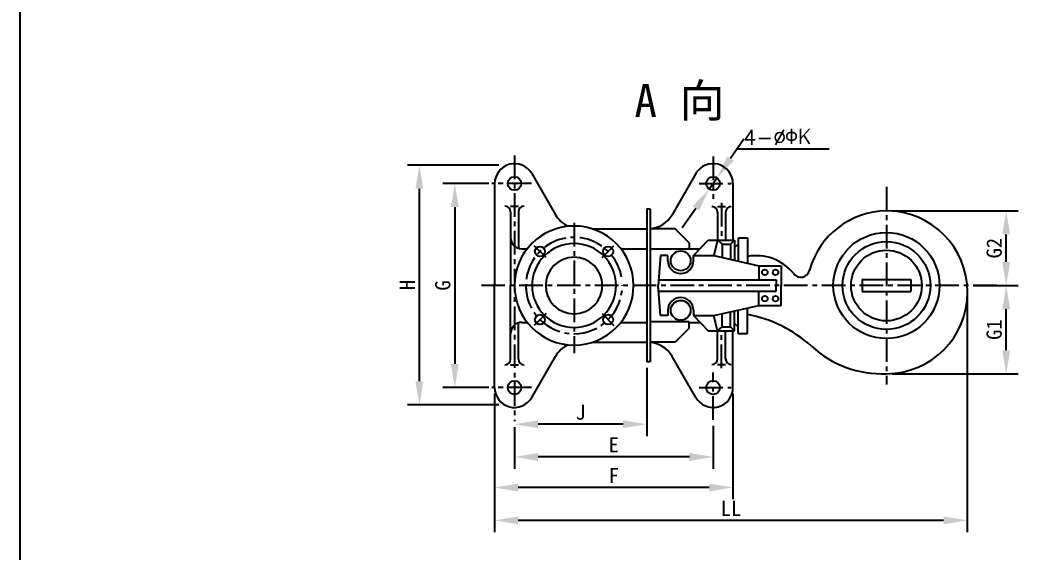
# Model space of a CAD drawing. Extents: x 1620 to 2878, y -792 to 791.
# Drawn here: x 1619.6 to 1725.1, y 428.5 to 484.8 of the extents above; entities that cross this region are included whole.
import ezdxf
from ezdxf.enums import TextEntityAlignment as Align

# ---------------------------------------------------------------- set-up
doc = ezdxf.new("R2010")
doc.units = 0
doc.header["$MEASUREMENT"] = 0
doc.linetypes.add('CENTERX2', pattern=[4, 2.5, -0.5, 0.5, -0.5])
doc.layers.get('0').update_dxf_attribs({"linetype": 'CONTINUOUS'})
doc.layers.get('DEFPOINTS').update_dxf_attribs({"linetype": 'CONTINUOUS'})
for name, color, linetype in [('1', 7, 'CONTINUOUS'), ('2', 1, 'CONTINUOUS'), ('5', 4, 'CENTERX2')]:
    doc.layers.add(name, color=color, linetype=linetype)
doc.styles.add('HZTXT', font='txt.shx', dxfattribs={"bigfont": 'hztxt.shx'})
doc.styles.get("Standard").update_dxf_attribs({"font": 'SimSun.ttf', "width": 0.6})
doc.dimstyles.get("Standard").update_dxf_attribs({"dimtxt": 0.18, "dimasz": 0.18, "dimexe": 0.18, "dimexo": 0.0625, "dimgap": 0.09, "dimtad": 0, "dimtih": 1, "dimtoh": 1, "dimdec": 4, "dimzin": 0, "dimdsep": 46, "dimtxsty": 'Standard', "dimcen": 0.09, "dimadec": 0, "dimazin": 0, "dimtfac": 1, "dimtdec": 4, "dimtofl": 0, "dimtmove": 0, "dimatfit": 3, "dimfxl": 0, "dimtolj": 1, "dimtzin": 0, "dimarcsym": 0})

# ---------------------------------------------------------------- blocks, each defined once
blk = doc.blocks.new('*D384')
at = {"layer": '2', "color": 0, "lineweight": -2}
for p, q in [((1685.84, 447.99), (1685.84, 440.77)), ((1671.86, 441.72), (1671.86, 440.77)), ((1683.34, 442.02), (1674.36, 442.02))]:
    blk.add_line(p, q, dxfattribs=at)
at = {"layer": '2', "color": 0}
for points in [[(1674.36, 442.44), (1674.36, 441.61), (1671.86, 442.02)], [(1683.34, 442.44), (1683.34, 441.61), (1685.84, 442.02)]]:
    blk.add_solid(points, dxfattribs=at)
at = {"layer": 'DEFPOINTS', "color": 0}
for p in [(1685.84, 448.61), (1671.86, 442.34, 0.3), (1671.86, 442.02)]:
    blk.add_point(p, dxfattribs=at)
at = {"layer": '2', "color": 0, "insert": (1678.85, 443.9), "char_height": 2.5, "attachment_point": 5}
blk.add_mtext('\\A1;{ }', dxfattribs=at)
blk = doc.blocks.new('*D385')
at = {"layer": '2', "color": 0, "lineweight": -2}
for p, q in [((1692.86, 441.86), (1692.86, 437.31)), ((1671.86, 441), (1671.86, 437.31)), ((1690.36, 438.56), (1674.36, 438.56))]:
    blk.add_line(p, q, dxfattribs=at)
at = {"layer": '2', "color": 0}
for points in [[(1674.36, 438.98), (1674.36, 438.14), (1671.86, 438.56)], [(1690.36, 438.98), (1690.36, 438.14), (1692.86, 438.56)]]:
    blk.add_solid(points, dxfattribs=at)
at = {"layer": 'DEFPOINTS', "color": 0}
for p in [(1692.86, 442.49, 0.3), (1671.86, 441.62), (1671.86, 438.56)]:
    blk.add_point(p, dxfattribs=at)
at = {"layer": '2', "color": 0, "insert": (1682.36, 440.44), "char_height": 2.5, "attachment_point": 5}
blk.add_mtext('\\A1;{ }', dxfattribs=at)
blk = doc.blocks.new('*D386')
at = {"layer": '2', "color": 0, "lineweight": -2}
for p, q in [((1720.36, 456.7), (1725.1, 456.7)), ((1723.85, 449.86), (1723.85, 454.2)), ((1711.81, 447.36), (1725.1, 447.36))]:
    blk.add_line(p, q, dxfattribs=at)
at = {"layer": '2', "color": 0}
for points in [[(1723.44, 454.2), (1724.27, 454.2), (1723.85, 456.7)], [(1723.44, 449.86), (1724.27, 449.86), (1723.85, 447.36)]]:
    blk.add_solid(points, dxfattribs=at)
at = {"layer": 'DEFPOINTS', "color": 0}
for p in [(1719.73, 456.7), (1723.85, 456.7), (1711.19, 447.36)]:
    blk.add_point(p, dxfattribs=at)
at = {"layer": '2', "color": 0, "insert": (1721.97, 452.03), "char_height": 2.5, "attachment_point": 5, "rotation": 90}
blk.add_mtext('\\A1;{ }', dxfattribs=at)
blk = doc.blocks.new('*D387')
at = {"layer": '2', "color": 0, "lineweight": -2}
for p, q in [((1711.81, 464.62), (1725.1, 464.62)), ((1723.85, 459.2), (1723.85, 462.12)), ((1720.36, 456.7), (1725.1, 456.7))]:
    blk.add_line(p, q, dxfattribs=at)
at = {"layer": '2', "color": 0}
for points in [[(1723.44, 462.12), (1724.27, 462.12), (1723.85, 464.62)], [(1723.44, 459.2), (1724.27, 459.2), (1723.85, 456.7)]]:
    blk.add_solid(points, dxfattribs=at)
at = {"layer": 'DEFPOINTS', "color": 0}
for p in [(1711.19, 464.62), (1723.85, 464.62), (1719.73, 456.7)]:
    blk.add_point(p, dxfattribs=at)
at = {"layer": '2', "color": 0, "insert": (1721.97, 460.66), "char_height": 2.5, "attachment_point": 5, "rotation": 90}
blk.add_mtext('\\A1;{ }', dxfattribs=at)
blk = doc.blocks.new('*D388')
at = {"layer": '2', "color": 0, "lineweight": -2}
for p, q in [((1669.14, 467.5), (1664.3, 467.5)), ((1665.55, 465), (1665.55, 448.4)), ((1669.14, 445.9), (1664.3, 445.9))]:
    blk.add_line(p, q, dxfattribs=at)
at = {"layer": '2', "color": 0}
for points in [[(1665.14, 465), (1665.97, 465), (1665.55, 467.5)], [(1665.14, 448.4), (1665.97, 448.4), (1665.55, 445.9)]]:
    blk.add_solid(points, dxfattribs=at)
at = {"layer": 'DEFPOINTS', "color": 0}
for p in [(1669.76, 467.5), (1665.55, 445.9), (1669.76, 445.9)]:
    blk.add_point(p, dxfattribs=at)
at = {"layer": '2', "color": 0, "insert": (1663.67, 456.7), "char_height": 2.5, "attachment_point": 5, "rotation": 90}
blk.add_mtext('\\A1;{ }', dxfattribs=at)
blk = doc.blocks.new('*D389')
at = {"layer": '2', "color": 0, "lineweight": -2}
for p, q in [((1670.22, 469.44), (1660.56, 469.44)), ((1661.81, 446.57), (1661.81, 466.94)), ((1670.22, 444.07), (1660.56, 444.07))]:
    blk.add_line(p, q, dxfattribs=at)
at = {"layer": '2', "color": 0}
for points in [[(1661.39, 466.94), (1662.22, 466.94), (1661.81, 469.44)], [(1661.39, 446.57), (1662.22, 446.57), (1661.81, 444.07)]]:
    blk.add_solid(points, dxfattribs=at)
at = {"layer": 'DEFPOINTS', "color": 0}
for p in [(1661.81, 469.44), (1670.84, 469.44), (1670.84, 444.07)]:
    blk.add_point(p, dxfattribs=at)
at = {"layer": '2', "color": 0, "insert": (1659.92, 456.75), "char_height": 2.5, "attachment_point": 5, "rotation": 90}
blk.add_mtext('\\A1;{ }', dxfattribs=at)
blk = doc.blocks.new('*D390')
at = {"layer": '2', "color": 0, "lineweight": -2}
for p, q in [((1669.76, 445.28), (1669.76, 434.08)), ((1694.96, 445.28), (1694.96, 434.08)), ((1692.46, 435.33), (1672.26, 435.33))]:
    blk.add_line(p, q, dxfattribs=at)
at = {"layer": '2', "color": 0}
for points in [[(1672.26, 435.74), (1672.26, 434.91), (1669.76, 435.33)], [(1692.46, 435.74), (1692.46, 434.91), (1694.96, 435.33)]]:
    blk.add_solid(points, dxfattribs=at)
at = {"layer": 'DEFPOINTS', "color": 0}
for p in [(1669.76, 445.9), (1694.96, 445.9), (1669.76, 435.33)]:
    blk.add_point(p, dxfattribs=at)
at = {"layer": '2', "color": 0, "insert": (1682.36, 437.21), "char_height": 2.5, "attachment_point": 5}
blk.add_mtext('\\A1;{ }', dxfattribs=at)
blk = doc.blocks.new('*D391')
at = {"layer": '2', "color": 0, "lineweight": -2}
for p, q in [((1719.73, 456.08), (1719.73, 430.6)), ((1669.76, 441.93), (1669.76, 430.6)), ((1717.23, 431.85), (1672.26, 431.85))]:
    blk.add_line(p, q, dxfattribs=at)
at = {"layer": '2', "color": 0}
for points in [[(1672.26, 432.26), (1672.26, 431.43), (1669.76, 431.85)], [(1717.23, 432.26), (1717.23, 431.43), (1719.73, 431.85)]]:
    blk.add_solid(points, dxfattribs=at)
at = {"layer": 'DEFPOINTS', "color": 0}
for p in [(1719.73, 456.7), (1669.76, 442.55), (1669.76, 431.85)]:
    blk.add_point(p, dxfattribs=at)
at = {"layer": '2', "color": 0, "insert": (1694.75, 433.73), "char_height": 2.5, "attachment_point": 5}
blk.add_mtext('\\A1;{ }', dxfattribs=at)
blk = doc.blocks.new('*D392')
at = {"layer": '2', "color": 0, "lineweight": -2}
for p, q in [((1696.12, 472.2), (1694.7, 470.15)), ((1692.45, 466.91), (1693.27, 468.09)), ((1691.03, 464.86), (1689.6, 462.8))]:
    blk.add_line(p, q, dxfattribs=at)
at = {"layer": '2', "color": 0}
for points in [[(1694.36, 470.38), (1695.04, 469.91), (1693.27, 468.09)], [(1690.68, 465.09), (1691.37, 464.62), (1692.45, 466.91)]]:
    blk.add_solid(points, dxfattribs=at)
at = {"layer": 'DEFPOINTS', "color": 0}
for p in [(1693.27, 468.09), (1692.45, 466.91)]:
    blk.add_point(p, dxfattribs=at)

msp = doc.modelspace()

# ---------------------------------------------------------------- linework, layer by layer
msp.add_line((1619.57085, 553.72929), (1619.57085, 343.72929))
at = {"layer": '1', "color": 7}
for p, q in [((1673.6803, 468.55129), (1676.19178, 464.20129)), ((1691.04299, 468.55129), (1688.53152, 464.20129)), ((1669.76165, 467.50129), (1669.76165, 456.70129)), ((1694.96165, 467.50129, 0.3), (1694.96165, 461.50129)), ((1671.44165, 465.10129), (1672.28165, 465.10129)), ((1671.44165, 464.50129), (1671.44165, 456.70129)), ((1671.44165, 464.50129), (1671.44165, 461.80129)), ((1672.28165, 464.50129), (1672.28165, 460.65657)), ((1685.83799, 464.81018), (1685.83799, 448.61018)), ((1686.19799, 464.81018), (1686.19799, 448.61018)), ((1693.33799, 465.056), (1694.17799, 465.056)), ((1694.17799, 464.456), (1694.17799, 461.50129)), ((1680.07892, 462.70129), (1685.83799, 462.70129)), ((1680.07892, 462.70129), (1685.83799, 462.70129)), ((1688.83799, 462.71018), (1686.19799, 462.71018)), ((1690.33799, 461.21018), (1690.33799, 460.55018)), ((1692.34962, 461.50129), (1695.13799, 461.50129)), ((1693.33799, 461.50129), (1693.81799, 461.08129)), ((1694.71799, 461.08129), (1695.13799, 461.50129)), ((1695.13799, 461.50129), (1695.13799, 459.3765)), ((1672.64165, 460.60129), (1673.19192, 460.60129)), ((1683.10571, 460.60129), (1685.83799, 460.60129)), ((1690.33799, 460.55018), (1686.19799, 460.55018)), ((1690.33799, 460.60129), (1691.48825, 460.60129)), ((1693.81799, 461.08129), (1693.81799, 459.67124)), ((1693.81799, 461.08129), (1694.71799, 461.08129)), ((1694.71799, 461.08129), (1694.71799, 459.47028)), ((1685.83799, 459.62018), (1685.83799, 448.61018)), ((1708.60539, 457.34641), (1708.60539, 456.05617)), ((1708.60539, 457.34641), (1713.76635, 457.34641)), ((1713.76635, 457.34641), (1713.76635, 456.05617)), ((1669.76165, 445.90129), (1669.76165, 456.70129)), ((1671.44165, 448.90129), (1671.44165, 456.70129)), ((1708.60539, 456.05617), (1713.76635, 456.05617)), ((1694.71799, 452.32129), (1694.71799, 453.93231)), ((1695.13799, 451.90129), (1695.13799, 454.02609)), ((1672.28165, 448.90129), (1672.28165, 452.74602)), ((1672.64165, 452.80129), (1673.19192, 452.80129)), ((1683.10571, 452.80129), (1685.83799, 452.80129)), ((1690.33799, 452.8524), (1686.19799, 452.8524)), ((1690.33799, 452.1924), (1690.33799, 452.8524)), ((1690.33799, 452.80129), (1691.48825, 452.80129)), ((1693.81799, 452.32129), (1693.81799, 453.73135)), ((1692.34962, 451.90129), (1695.13799, 451.90129)), ((1693.33799, 451.90129), (1693.81799, 452.32129)), ((1693.81799, 452.32129), (1694.71799, 452.32129)), ((1694.17799, 448.94658), (1694.17799, 451.90129)), ((1694.71799, 452.32129), (1695.13799, 451.90129)), ((1694.96165, 445.90129, 0.3), (1694.96165, 451.90129)), ((1694.96165, 445.90129, 0.3), (1694.96165, 451.90129)), ((1671.44165, 448.90129), (1671.44165, 451.60129)), ((1680.07892, 450.70129), (1685.83799, 450.70129)), ((1680.07892, 450.70129), (1685.83799, 450.70129)), ((1688.83799, 450.6924), (1686.19799, 450.6924)), ((1673.6803, 444.85129), (1676.19178, 449.20129)), ((1686.19799, 448.61018), (1685.83799, 448.61018)), ((1691.04299, 444.85129), (1688.53152, 449.20129)), ((1671.44165, 448.30129), (1672.28165, 448.30129)), ((1693.33799, 448.34658), (1694.17799, 448.34658))]:
    msp.add_line(p, q, dxfattribs=at)
at = {"layer": '1'}
for p, q in [((1685.83799, 464.81018), (1686.19799, 464.81018)), ((1693.33799, 464.456), (1693.33799, 461.50129)), ((1690.33799, 461.21018), (1688.83799, 462.71018)), ((1690.78799, 459.86961), (1692.34962, 461.50129)), ((1693.33799, 461.50129), (1692.92955, 459.86961)), ((1695.49578, 461.76458), (1695.49578, 459.29661)), ((1695.49578, 461.76458), (1696.50666, 461.76458)), ((1696.50666, 461.76458), (1696.50666, 459.07089)), ((1695.49578, 461.06422), (1695.13799, 460.72726)), ((1687.30165, 459.86961), (1687.04262, 456.70129)), ((1688.08799, 459.86961), (1687.30165, 459.86961)), ((1688.08799, 459.32018), (1688.08799, 459.86961)), ((1690.78799, 459.86961), (1692.92955, 459.86961)), ((1690.78799, 459.32018), (1690.78799, 459.86961)), ((1692.92955, 459.86961), (1697.71081, 458.80202)), ((1697.71081, 458.80202), (1700.04095, 458.80202)), ((1697.71081, 458.80202), (1697.71081, 457.29308)), ((1700.04095, 458.80202), (1700.04095, 456.70129)), ((1687.10051, 457.29308), (1699.53077, 457.29308)), ((1699.53077, 457.29308), (1699.53077, 456.70129)), ((1687.30165, 453.53297), (1687.04262, 456.70129)), ((1687.10051, 456.10951), (1699.53077, 456.10951)), ((1697.71081, 454.60057), (1697.71081, 456.10951)), ((1699.53077, 456.10951), (1699.53077, 456.70129)), ((1700.04095, 454.60057), (1700.04095, 456.70129)), ((1688.08799, 454.0824), (1688.08799, 453.53297)), ((1690.78799, 454.0824), (1690.78799, 453.53297)), ((1692.92955, 453.53297), (1697.71081, 454.60057)), ((1695.49578, 451.638), (1695.49578, 454.10598)), ((1696.50666, 451.638), (1696.50666, 454.3317)), ((1697.71081, 454.60057), (1700.04095, 454.60057)), ((1688.08799, 453.53297), (1687.30165, 453.53297)), ((1690.78799, 453.53297), (1692.34962, 451.90129)), ((1690.78799, 453.53297), (1692.92955, 453.53297)), ((1693.33799, 451.90129), (1692.92955, 453.53297)), ((1690.33799, 452.1924), (1688.83799, 450.6924)), ((1693.33799, 448.94658), (1693.33799, 451.90129)), ((1695.49578, 452.33836), (1695.13799, 452.67532)), ((1695.49578, 451.638), (1696.50666, 451.638))]:
    msp.add_line(p, q, dxfattribs=at)
at = {"layer": '1', "color": 7}
for centre, radius in [((1671.86165, 467.50129), 0.72), ((1692.86165, 467.50129), 0.72), ((1711.18587, 456.70129), 5.61254), ((1711.18587, 456.70129), 4.64486), ((1674.55174, 460.30754), 0.525), ((1681.76423, 460.30754), 0.525), ((1674.55174, 453.09505), 0.525), ((1681.76423, 453.09505), 0.525), ((1671.86165, 445.90129), 0.72), ((1692.86165, 445.90129), 0.72)]:
    msp.add_circle(centre, radius, dxfattribs=at)
at = {"layer": '1'}
for centre, radius in [((1689.43799, 459.32018), 1.05), ((1711.18587, 456.70129), 3.74105), ((1698.33072, 458.0927), 0.2885), ((1699.46411, 458.0927), 0.2885), ((1689.43799, 454.0824), 1.05), ((1698.33072, 455.30989), 0.2885), ((1699.46411, 455.30989), 0.2885)]:
    msp.add_circle(centre, radius, dxfattribs=at)
at = {"layer": '1', "color": 7}
for centre, radius, start, end in [((1671.86165, 467.50129), 2.1, 30, 180), ((1692.86165, 467.50129), 2.1, 0, 150), ((1670.84165, 464.50129), 0.6, 0, 90), ((1672.88165, 464.50129), 0.6, 90, 180), ((1692.73799, 464.456), 0.6, 0, 90), ((1694.77799, 464.456), 0.6, 90, 180), ((1678.78985, 465.70129), 3, 210, 245.4974749), ((1685.93344, 465.70129), 3, 275.0589692, 330), ((1678.15799, 456.70129), 6.3, 0, 180), ((1672.64165, 461.80129), 1.2, 180, 270), ((1678.15799, 456.70129), 4.44, 0, 180), ((1678.15799, 456.70129), 3, 0, 180), ((1678.15799, 456.70129), 6.3, 180, 0), ((1678.15799, 456.70129), 4.44, 180, 0), ((1678.15799, 456.70129), 3, 180, 0), ((1672.64165, 451.60129), 1.2, 90, 180), ((1685.93344, 447.70129), 3, 30, 84.9410308), ((1678.78985, 447.70129), 3, 114.5025251, 150), ((1670.84165, 448.90129), 0.6, 270, 0), ((1672.88165, 448.90129), 0.6, 180, 270), ((1692.73799, 448.94658), 0.6, 270, 0), ((1694.77799, 448.94658), 0.6, 180, 270), ((1671.86165, 445.90129), 2.1, 180, 330), ((1692.86165, 445.90129), 2.1, 210, 0)]:
    msp.add_arc(centre, radius, start, end, dxfattribs=at)
at = {"layer": '1'}
for centre, radius, start, end in [((1711.33858, 456.00892), 8.61009, 90.9917672, 164.4125864), ((1711.14249, 455.99117), 8.62668, 270.3125581, 89.6874419), ((1689.43799, 459.32018), 1.35, 180, 0), ((1697.40079, 454.71656), 5.14543, 39.7741398, 100.0071989), ((1702.13845, 458.49815), 0.92356, 212.0232287, 349.0381167), ((1689.43799, 454.0824), 1.35, 0, 180), ((1694.01758, 440.11245), 13.74093, 47.7175257, 79.5636123), ((1710.76578, 458.45185), 11.09532, 227.4467005, 272.1889064)]:
    msp.add_arc(centre, radius, start, end, dxfattribs=at)
at = {"layer": '2'}
msp.add_line((1695.40345, 471.16311), (1705.14726, 471.16311), dxfattribs=at)
at = {"layer": '5'}
for p, q in [((1671.85799, 470.47489, 0.3), (1671.85799, 442.34179, 0.3)), ((1692.86165, 470.3659, 0.3), (1692.86165, 465.89432, 0.3)), ((1673.65195, 467.50129), (1669.44879, 467.50129)), ((1691.40288, 467.50129), (1694.77824, 467.50129)), ((1693.75799, 465.45342), (1693.75799, 461.7214)), ((1678.15799, 463.33969), (1678.15799, 449.52993)), ((1675.19835, 459.66093), (1673.94524, 460.91405)), ((1681.11763, 459.66093), (1682.37074, 460.91405)), ((1722.85671, 456.70129), (1668.28053, 456.70129)), ((1675.19835, 453.74165), (1673.94524, 452.48854)), ((1681.11763, 453.74165), (1682.37074, 452.48854)), ((1693.75799, 447.94916), (1693.75799, 451.68119)), ((1692.86165, 442.48814, 0.3), (1692.86165, 447.50827, 0.3)), ((1673.65195, 445.90129), (1669.44879, 445.90129)), ((1691.40288, 445.90129), (1694.77824, 445.90129))]:
    msp.add_line(p, q, dxfattribs=at)
at = {"layer": '5', "color": 4}
msp.add_line((1711.18587, 467.13293), (1711.18587, 446.24494), dxfattribs=at)
at = {"layer": '5'}
for start, end in [(10, 190), (180, 0)]:
    msp.add_arc((1678.15799, 456.70129), 5.1, start, end, dxfattribs=at)
at = {"layer": 'DEFPOINTS', "color": 0, "linetype": 'ByBlock'}
for p in [(1693.58165, 467.50129), (1693.58165, 445.90129)]:
    msp.add_point(p, dxfattribs=at)

# ---------------------------------------------------------------- texts
at = {"style": 'HZTXT'}
msp.add_text('4-%%c', height=1.6, dxfattribs=at).set_placement((1696.05807, 471.58137))
msp.add_attdef('ΦK', (1700.46188, 471.68892), '', height=1.6, dxfattribs=at)
for tag, p in [('G2', (1723.85393, 460.65951)), ('H', (1661.80518, 456.752)), ('G', (1665.55487, 456.70129)), ('G1', (1723.85393, 452.03296))]:
    msp.add_attdef(tag, text='', height=1.6, rotation=90).set_placement(p, align=Align.BOTTOM_CENTER)
for tag, p in [('J', (1678.84799, 442.02247)), ('E', (1682.35982, 438.55933)), ('F', (1682.36165, 435.32595)), ('LL', (1694.74709, 431.8452))]:
    msp.add_attdef(tag, text='', height=1.6).set_placement(p, align=Align.BOTTOM_CENTER)
at = {"layer": '2'}
msp.add_text('A 向', height=3.5, dxfattribs=at).set_placement((1684.54112, 474.52997))

# ---------------------------------------------------------------- dimensions: what is measured, and where the dimension line sits
dim = msp.add_diameter_dim_2p(p1=(1692.45109, 466.90982), p2=(1693.27221, 468.09276), text=' ', dimstyle='Standard', override={"dimtxt": 2.5, "dimasz": 2.5, "dimexe": 1.25, "dimexo": 0.625, "dimgap": 0.625, "dimtad": 1, "dimtih": 0, "dimtoh": 0, "dimzin": 8, "dimlunit": 6, "dimcen": 2.5, "dimtofl": 1}, dxfattribs=at)
dim.commit()
dim.dimension.update_dxf_attribs({"geometry": '*D392', "text_midpoint": (1696.12334, 472.20021), "dimtype": 163})
for base, p1, p2, picture, middle in [((1661.80518, 469.43883), (1670.84251, 444.06517), (1670.84251, 469.43883), '*D389', (1661.80518, 456.752)), ((1665.55487, 445.90129), (1669.76165, 467.50129), (1669.76165, 445.90129), '*D388', (1665.55487, 456.70129))]:
    dim = msp.add_linear_dim(base=base, p1=p1, p2=p2, angle=90, text='{ }', dimstyle='Standard', override={"dimtxt": 2.5, "dimasz": 2.5, "dimexe": 1.25, "dimexo": 0.625, "dimgap": 0.625, "dimtad": 1, "dimtih": 0, "dimtoh": 0, "dimzin": 8, "dimlunit": 6, "dimcen": 2.5, "dimtofl": 1}, dxfattribs=at)
    dim.commit()
    dim.dimension.update_dxf_attribs({"geometry": picture, "text_midpoint": middle, "dimtype": 160})
for base, p1, p2, picture, middle in [((1723.85393, 464.61772), (1719.73253, 456.70129), (1711.18955, 464.61772), '*D387', (1721.97199, 460.65951)), ((1723.85393, 456.70129), (1711.18955, 447.36463), (1719.73253, 456.70129), '*D386', (1721.97199, 452.03296))]:
    dim = msp.add_linear_dim(base=base, p1=p1, p2=p2, angle=90, text='{ }', dimstyle='Standard', override={"dimtxt": 2.5, "dimasz": 2.5, "dimexe": 1.25, "dimexo": 0.625, "dimgap": 0.625, "dimtad": 1, "dimtih": 0, "dimtoh": 0, "dimzin": 8, "dimlunit": 6, "dimcen": 2.5, "dimtofl": 1}, dxfattribs=at)
    dim.commit()
    dim.dimension.update_dxf_attribs({"geometry": picture, "text_midpoint": middle})
dim = msp.add_linear_dim(base=(1669.76165, 431.8452), p1=(1719.73253, 456.70129), p2=(1669.76165, 442.55164), text='{ }', dimstyle='Standard', override={"dimtxt": 2.5, "dimasz": 2.5, "dimexe": 1.25, "dimexo": 0.625, "dimgap": 0.625, "dimtad": 1, "dimtih": 0, "dimtoh": 0, "dimzin": 8, "dimlunit": 6, "dimcen": 2.5, "dimtofl": 1}, dxfattribs=at)
dim.commit()
dim.dimension.update_dxf_attribs({"geometry": '*D391', "text_midpoint": (1694.74709, 431.8452), "dimtype": 160})
for base, p1, p2, picture, middle in [((1671.85799, 442.02247), (1685.83799, 448.61018), (1671.85799, 442.34179, 0.3), '*D384', (1678.84799, 443.90441)), ((1669.76165, 435.32595), (1694.96165, 445.90129), (1669.76165, 445.90129), '*D390', (1682.36165, 437.20789)), ((1671.85799, 438.55933), (1692.86165, 442.48814, 0.3), (1671.85799, 441.62247), '*D385', (1682.35982, 440.44128))]:
    dim = msp.add_linear_dim(base=base, p1=p1, p2=p2, text='{ }', dimstyle='Standard', override={"dimtxt": 2.5, "dimasz": 2.5, "dimexe": 1.25, "dimexo": 0.625, "dimgap": 0.625, "dimtad": 1, "dimtih": 0, "dimtoh": 0, "dimzin": 8, "dimlunit": 6, "dimcen": 2.5, "dimtofl": 1}, dxfattribs=at)
    dim.commit()
    dim.dimension.update_dxf_attribs({"geometry": picture, "text_midpoint": middle})

doc.saveas('drawing.dxf')
